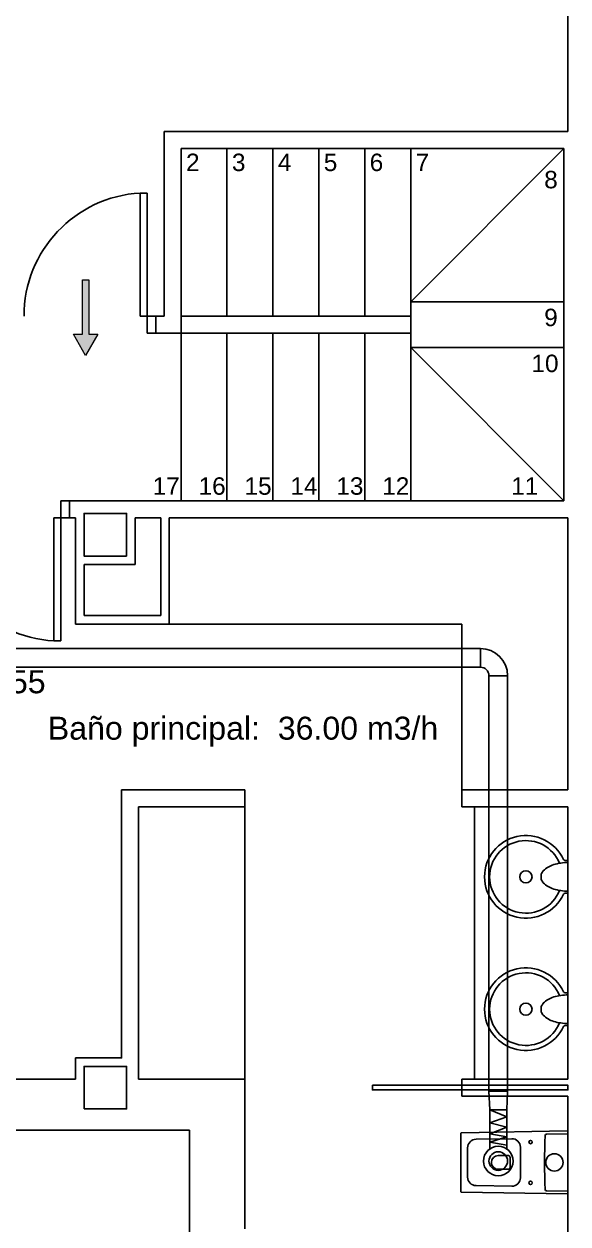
# Model space of a CAD drawing. Header units: millimetres. Extents: x 441156 to 441876, y 4514765 to 4515211.
# Drawn here: x 441339.01 to 441342.21, y 4515143.61 to 4515150.67 of the extents above; entities that cross this region are included whole.
import ezdxf
from ezdxf.enums import TextEntityAlignment as Align

# ---------------------------------------------------------------- set-up
doc = ezdxf.new("R2010")
doc.units = ezdxf.units.MM
for name, color, linetype in [('01_mono PRIMERA', 2, 'Continuous'), ('01_textos', 7, 'Continuous'), ('Instalaciones_ventilación_texto', 7, 'Continuous')]:
    doc.layers.add(name, color=color, linetype=linetype)
doc.layers.add('Instalaciones_ventilación_extracción', color=86, linetype='Continuous', lineweight=25)
doc.styles.add('NIEVES2', font='sanss___.ttf')

# ---------------------------------------------------------------- blocks, each defined once
blk = doc.blocks.new('A$C065C7C63')
at = {"layer": '01_mono PRIMERA', "color": 254}
for p, q in [((9.7322, 12.075, 0), (9.7322, 10.5, 0)), ((7.3572, 10.5, 0), (9.7322, 10.5, 0)), ((7.3572, 9.415, 0), (7.3572, 10.5, 0)), ((7.4572, 10.4, 0), (9.7072, 10.4, 0)), ((7.4572, 9.315, 0), (7.4572, 10.4, 0)), ((7.7272, 9.415, 0), (7.7272, 10.4, 0)), ((7.9972, 9.415, 0), (7.9972, 10.4, 0)), ((8.2672, 9.415, 0), (8.2672, 10.4, 0)), ((8.5372, 9.415, 0), (8.5372, 10.4, 0)), ((8.8072, 9.5, 0), (8.8072, 10.4, 0)), ((8.8072, 9.5, 0), (9.7072, 10.4, 0)), ((9.7072, 8.33, 0), (9.7072, 10.4, 0)), ((7.2586, 10.1388, 0), (7.2171, 10.1388, 0)), ((7.2171, 10.1388, 0), (7.2171, 9.415, 0)), ((7.2586, 10.1388, 0), (7.2586, 9.315, 0)), ((8.8072, 9.5, 0), (8.8072, 8.33, 0)), ((8.8072, 9.5, 0), (9.7072, 9.5, 0)), ((7.3086, 9.415, 0), (7.2171, 9.415, 0)), ((7.3572, 9.415, 0), (7.3086, 9.415, 0)), ((7.3086, 9.415, 0), (7.3086, 9.315, 0)), ((7.4572, 9.415, 0), (8.8072, 9.415, 0)), ((7.2586, 9.315, 0), (7.3086, 9.315, 0)), ((7.4572, 9.315, 0), (7.3085, 9.315, 0)), ((7.4572, 9.315, 0), (7.4572, 8.33, 0)), ((7.4572, 9.315, 0), (8.8072, 9.315, 0)), ((7.7272, 9.315, 0), (7.7272, 8.33, 0)), ((7.9972, 9.315, 0), (7.9972, 8.33, 0)), ((8.2672, 9.315, 0), (8.2672, 8.33, 0)), ((8.5372, 9.315, 0), (8.5372, 8.33, 0)), ((8.8072, 9.315, 0), (8.8072, 9.23, 0)), ((8.8072, 9.23, 0), (9.7072, 9.23, 0)), ((8.8072, 9.23, 0), (9.7072, 8.33, 0)), ((6.751, 7.5062, 0), (6.751, 8.33, 0)), ((6.751, 8.33, 0), (6.801, 8.33, 0)), ((9.7072, 8.33, 0), (6.801, 8.33, 0)), ((6.801, 8.23, 0), (6.801, 8.33, 0)), ((6.801, 8.23, 0), (6.7096, 8.23, 0)), ((6.7096, 7.5062, 0), (6.7096, 8.23, 0)), ((6.8372, 8.23, 0), (6.801, 8.23, 0)), ((6.8372, 8.23, 0), (6.8372, 7.605, 0)), ((7.3372, 8.23, 0), (7.1872, 8.23, 0)), ((7.1872, 8.23, -0.0001), (7.1872, 7.955, 0)), ((7.3372, 8.23, 0), (7.3372, 7.655, 0)), ((9.7322, 8.23, 0), (7.3872, 8.23, 0)), ((7.3872, 8.23, 0), (7.3872, 7.605, 0)), ((9.7322, 8.23, 0), (9.7322, 6.63, 0)), ((7.1872, 7.955, 0), (6.8872, 7.955, 0)), ((6.8872, 7.955, 0), (6.8872, 7.655, 0)), ((6.8872, 7.655, 0), (7.3372, 7.655, 0)), ((7.3872, 7.605, 0), (6.8372, 7.605, 0)), ((7.3872, 7.605, 0), (9.1072, 7.605, 0)), ((9.1072, 7.605, 0), (9.1072, 6.63, 0)), ((6.751, 7.5062, 0), (6.7096, 7.5062, 0)), ((7.1072, 6.63, 0), (7.8322, 6.63, 0)), ((7.8322, 6.53, 0), (7.8322, 6.63, 0)), ((9.1072, 6.63, 0), (9.7322, 6.63, 0)), ((9.1072, 6.53, 0), (9.1072, 6.63, 0)), ((7.2072, 6.53, 0), (7.2072, 4.93, 0)), ((7.2072, 6.53, 0), (7.8322, 6.53, 0)), ((7.8322, 6.53, 0), (7.8322, 4.93, 0)), ((9.1072, 6.53, 0), (9.7322, 6.53, 0)), ((9.1822, 6.53, 0), (9.1822, 4.93, 0)), ((9.7322, 6.53, 0), (9.7322, 4.93, 0)), ((9.7298, 6.2155, 0), (9.7154, 6.2147, 0)), ((9.7322, 6.2128, 0), (9.7322, 6.0248, 0)), ((9.5754, 6.1037, 0), (9.5753, 6.1339, 0)), ((9.7298, 6.0221, 0), (9.7154, 6.0229, 0)), ((9.7298, 5.4379, 0), (9.7154, 5.4371, 0)), ((9.7322, 5.2472, 0), (9.7322, 5.4352, 0)), ((9.5754, 5.3563, 0), (9.5753, 5.3261, 0)), ((9.7298, 5.2445, 0), (9.7154, 5.2453, 0)), ((6.8372, 4.93, 0), (6.4072, 4.93, 0)), ((7.8322, 4.93, 0), (7.2072, 4.93, 0)), ((7.8322, 4.93, 0), (7.8322, 4.05, 0)), ((9.1072, 4.93, 0), (9.7322, 4.93, 0)), ((9.1072, 4.93, 0), (9.1072, 4.8939, 0)), ((9.1072, 4.8939, 0), (9.1072, 4.866, 0)), ((9.1072, 4.866, 0), (9.1072, 4.83, 0)), ((9.1072, 4.83, 0), (9.7322, 4.83, 0)), ((9.7322, 4.83, 0), (9.7322, 3.3, 0)), ((7.5072, 4.63, 0), (6.4072, 4.63, 0)), ((7.5072, 4.63, 0), (7.5072, 3, 0)), ((9.6054, 4.606, 0), (9.7323, 4.6081, 0)), ((9.1422, 4.5264, 0), (9.1422, 4.3536, 0)), ((9.1914, 4.5763, 0), (9.4014, 4.5796, 0)), ((9.4522, 4.5296, 0), (9.4522, 4.3504, 0)), ((9.3822, 4.48, 0), (9.3222, 4.48, 0)), ((9.3922, 4.47, 0), (9.3922, 4.41, 0)), ((9.3822, 4.4, 0), (9.3222, 4.4, 0)), ((9.1914, 4.3036, 0), (9.4014, 4.3004, 0)), ((9.6054, 4.274, 0), (9.7323, 4.2719, 0))]:
    blk.add_line(p, q, dxfattribs=at)
for points in [[(7.1371, 8.005), (6.8871, 8.005), (6.8871, 8.255), (7.1371, 8.255), (7.1371, 8.005)], [(6.8871, 4.755), (7.1371, 4.755), (7.1371, 5.005), (6.8871, 5.005), (6.8871, 4.755)]]:
    blk.add_lwpolyline(points, close=True, dxfattribs=at)
blk.add_lwpolyline([(7.1072, 6.63), (7.1072, 5.055), (6.8371, 5.055), (6.8371, 4.93)], dxfattribs=at)
at = {"layer": '01_mono PRIMERA', "color": 254, "elevation": 0}
blk.add_lwpolyline([(8.5822, 4.8939), (9.7322, 4.8939), (9.7322, 4.866), (8.5822, 4.866)], close=True, dxfattribs=at)
at = {"layer": '01_mono PRIMERA', "color": 254, "elevation": 0, "flags": 128}
blk.add_lwpolyline([(9.7322, 4.621, 0.414214), (9.7282, 4.625), (9.7272, 4.625), (9.1065, 4.615, 0.436396), (9.1022, 4.611), (9.1022, 4.269, 0.436396), (9.1065, 4.265), (9.7272, 4.255), (9.7282, 4.255, 0.414214), (9.7322, 4.259)], format="xyb", close=True, dxfattribs=at)
at = {"layer": '01_mono PRIMERA', "color": 254}
for centre, radius in [((9.4847, 6.1188, 0), 0.036), ((9.4847, 5.3412, 0), 0.036), ((9.5122, 4.56, 0), 0.01), ((9.6522, 4.44, 0), 0.051), ((9.5122, 4.3202, 0), 0.01)]:
    blk.add_circle(centre, radius, dxfattribs=at)
for centre, radius, start, end in [((7.2586, 9.415, 0), 0.725, 93.27583, 180), ((6.751, 8.23, 0), 0.725, 180, 266.72417), ((9.4847, 6.1188, 0), 0.243, 24.87491, 335.12509), ((9.4847, 6.1188, 0), 0.2133, 22.06562, 338.05639), ((9.7162, 6.2275, 0), 0.0128, 210.52909, 266.21401), ((9.7295, 6.2128, 0), 0.0027, 360, 83.31595), ((9.6228, 6.119, 0), 0.0498, 135.69557, 162.59035), ((9.6899, 6.0536, 0), 0.1435, 106.81645, 135.69557), ((9.7292, 5.9234, 0), 0.2795, 89.38301, 106.81645), ((9.6228, 6.119, 0), 0.0498, 197.95324, 224.30443), ((9.6899, 6.1845, 0), 0.1435, 224.30443, 253.18355), ((9.7292, 6.3146, 0), 0.2795, 253.18355, 270.61699), ((9.7162, 6.0101, 0), 0.0128, 93.78599, 149.47091), ((9.7295, 6.0248, 0), 0.0027, 276.68405, 360), ((9.4847, 5.3412, 0), 0.243, 24.87491, 335.12509), ((9.4847, 5.3412, 0), 0.2133, 21.94361, 337.93438), ((9.7162, 5.4499, 0), 0.0128, 210.52909, 266.21401), ((9.7295, 5.4352, 0), 0.0027, 0, 83.31595), ((9.6228, 5.341, 0), 0.0498, 135.69557, 162.04676), ((9.6899, 5.2755, 0), 0.1435, 106.81645, 135.69557), ((9.7292, 5.1453, 0), 0.2795, 89.38301, 106.81645), ((9.6228, 5.341, 0), 0.0498, 197.40965, 224.30443), ((9.6899, 5.4064, 0), 0.1435, 224.30443, 253.18355), ((9.7292, 5.5366, 0), 0.2795, 253.18355, 270.61699), ((9.7162, 5.2325, 0), 0.0128, 93.78599, 149.47091), ((9.7295, 5.2472, 0), 0.0027, 276.68405, 0), ((12.5764, 4.44, 0), 2.9822, 176.93593, 183.06407), ((9.6055, 4.599, 0), 0.007, 90.92405, 176.93593), ((9.1922, 4.5264, 0), 0.05, 90.92405, 180), ((9.4022, 4.5296, 0), 0.05, 360, 90.92405), ((9.3222, 4.44, 0), 0.04, 90, 270), ((9.3822, 4.47, 0), 0.01, 360, 90), ((9.3822, 4.41, 0), 0.01, 270, 360), ((9.1922, 4.3536, 0), 0.05, 180, 269.07595), ((9.4022, 4.3504, 0), 0.05, 269.07595, 360), ((9.6055, 4.281, 0), 0.007, 183.06407, 269.07595)]:
    blk.add_arc(centre, radius, start, end, dxfattribs=at)
at = {"layer": '01_mono PRIMERA', "color": 254, "style": 'NIEVES2'}
for s, height, p in [('2', 0.1026, (7.5261, 10.2678, 0)), ('3', 0.1026, (7.7961, 10.2678, 0)), ('4', 0.1026, (8.0661, 10.2678, 0)), ('5', 0.1026, (8.3361, 10.2678, 0)), ('6', 0.1026, (8.6061, 10.2678, 0)), ('7', 0.1026, (8.8761, 10.2678, 0)), ('8', 0.1026, (9.6321, 10.1664, 0)), ('9', 0.1026, (9.6321, 9.3561, 0)), ('10', 0.10256, (9.5971, 9.0861, 0)), ('17', 0.10256, (7.3697, 8.365, 0)), ('16', 0.10256, (7.6397, 8.365, 0)), ('15', 0.10256, (7.9097, 8.365, 0)), ('14', 0.10256, (8.1797, 8.365, 0)), ('13', 0.10256, (8.4497, 8.365, 0)), ('12', 0.10256, (8.7197, 8.365, 0)), ('11', 0.10256, (9.478, 8.365, 0))]:
    blk.add_text(s, height=height, dxfattribs=at).set_placement(p, align=Align.CENTER)

msp = doc.modelspace()

# ---------------------------------------------------------------- hatches: boundary and pattern name
at = {"layer": 'Instalaciones_ventilación_texto', "lineweight": 0}
msp.add_hatch(color=10, dxfattribs=at).paths.add_polyline_path([(441339.38918668, 4515149.16056054), (441339.38925, 4515148.84244152), (441339.44306713, 4515148.84245224), (441339.37133595, 4515148.71686466), (441339.29955479, 4515148.84242367), (441339.35337192, 4515148.84243438), (441339.3533086, 4515149.1605534)])

# ---------------------------------------------------------------- linework, layer by layer
at = {"layer": 'Instalaciones_ventilación_extracción'}
for p, q in [((441335.95247673, 4515146.99432671, -0.00000077), (441341.69249509, 4515146.99432671, -0.00000077)), ((441341.69249509, 4515146.88432671, -0.00000077), (441341.69249509, 4515146.99432671, -0.00000077)), ((441335.95247673, 4515146.88432671, -0.00000077), (441341.69249509, 4515146.88432671, -0.00000077)), ((441341.74249509, 4515144.39105713, -0.00000077), (441341.74249509, 4515146.83432671, -0.00000077)), ((441341.74249509, 4515146.83432671, -0.00000077), (441341.85249509, 4515146.83432671, -0.00000077)), ((441341.85249509, 4515144.39105713, -0.00000077), (441341.85249509, 4515146.83432671, -0.00000077)), ((441341.74249509, 4515144.39105713, -0.00000077), (441341.74749509, 4515144.28304352, -0.00000077)), ((441341.74249509, 4515144.39105713, -0.00000077), (441341.85249509, 4515144.39105713, -0.00000077)), ((441341.85249509, 4515144.39105713, -0.00000077), (441341.84749509, 4515144.28304352, -0.00000077)), ((441341.84749509, 4515144.28304352, -0.00000077), (441341.74749509, 4515144.28304352, -0.00000077)), ((441341.74749509, 4515144.28304352, -0.00000077), (441341.74749509, 4515144.05205284, -0.00000077)), ((441341.84749509, 4515144.24200911, -0.00000077), (441341.74749509, 4515144.28304352, -0.00000077)), ((441341.84749509, 4515144.28304352, -0.00000077), (441341.84749509, 4515144.05205284, -0.00000077)), ((441341.74749509, 4515144.20507348, -0.00000077), (441341.84749509, 4515144.24200911, -0.00000077)), ((441341.84749509, 4515144.17942539, -0.00000077), (441341.74749509, 4515144.20507348, -0.00000077)), ((441341.74749509, 4515144.14043825, -0.00000077), (441341.84749509, 4515144.17942539, -0.00000077)), ((441341.84749509, 4515144.12402194, -0.00000077), (441341.74749509, 4515144.14043825, -0.00000077)), ((441341.74749509, 4515144.09119357, -0.00000077), (441341.84749509, 4515144.12402194, -0.00000077)), ((441341.84749509, 4515144.07477726, -0.00000077), (441341.74749509, 4515144.09119357, -0.00000077))]:
    msp.add_line(p, q, dxfattribs=at)
for radius in [0.08679792, 0.05461261]:
    msp.add_circle((441341.79749509, 4515143.98110301, -0.00000077), radius, dxfattribs=at)
for radius in [0.16, 0.05]:
    msp.add_arc((441341.69249509, 4515146.83432671, -0.00000077), radius, 0, 90, dxfattribs=at)
at = {"layer": 'Instalaciones_ventilación_texto', "color": 10, "lineweight": 0}
msp.add_lwpolyline([(441339.38918668, 4515149.16056054), (441339.38925, 4515148.84244152), (441339.44306713, 4515148.84245224), (441339.37133595, 4515148.71686466), (441339.29955479, 4515148.84242367), (441339.35337192, 4515148.84243438), (441339.3533086, 4515149.1605534)], close=True, dxfattribs=at)

# ---------------------------------------------------------------- block references
at = {"layer": '01_mono PRIMERA'}
msp.add_blockref('A$C065C7C63', (441332.47527523, 4515139.53285721), dxfattribs=at)

# ---------------------------------------------------------------- texts
at = {"layer": '01_textos', "style": 'NIEVES2'}
msp.add_text('110x55', height=0.135, rotation=359.999999917, dxfattribs=at).set_placement((441338.51732247, 4515146.73097142, -0.00000077))
msp.add_text('Baño principal:  36.00 m3/h', height=0.135, rotation=0.000000083, dxfattribs=at).set_placement((441340.29689488, 4515146.45825022, -0.00000053), align=Align.CENTER)

doc.saveas('drawing.dxf')
